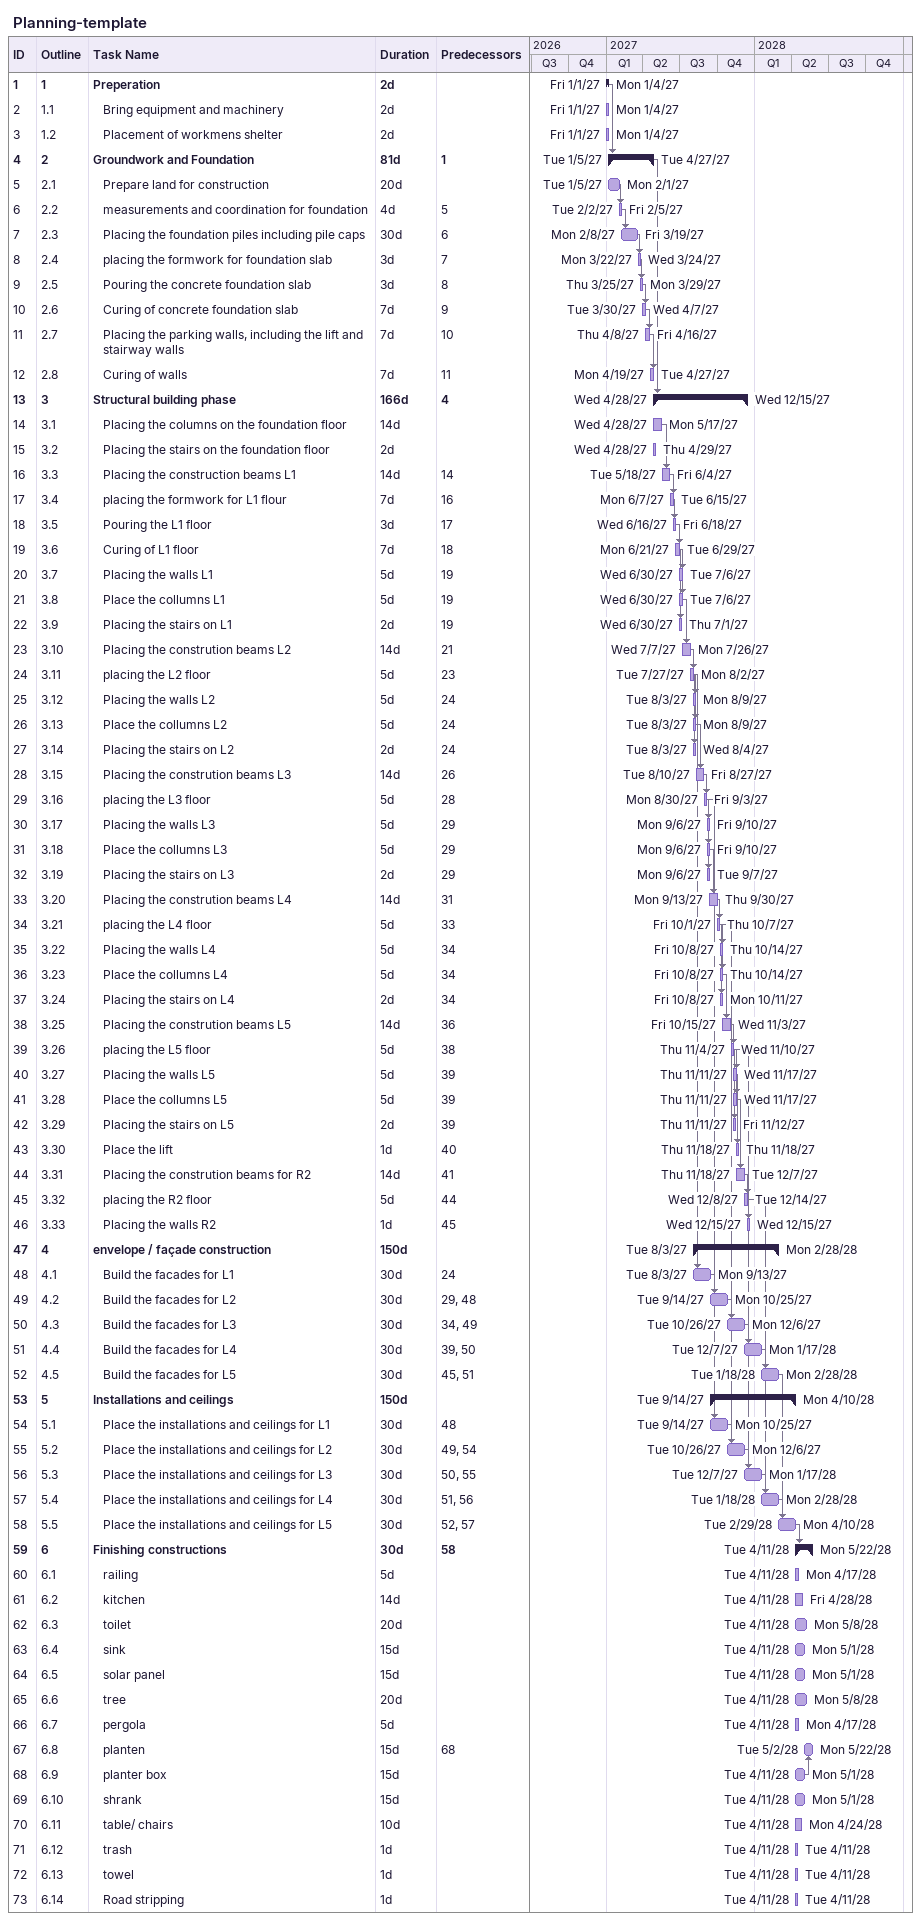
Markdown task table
Planning-template

| ID | WBS | Task | Duration | Start | Finish | Predecessors |
|---|---|---|---|---|---|---|
| 1 | 1 | **Preperation** | 2d | 2027-01-01 | 2027-01-04 |  |
| 2 | 1.1 | Bring equipment and machinery | 2d | 2027-01-01 | 2027-01-04 |  |
| 3 | 1.2 | Placement of workmens shelter | 2d | 2027-01-01 | 2027-01-04 |  |
| 4 | 2 | **Groundwork and Foundation** | 81d | 2027-01-05 | 2027-04-27 | 1 |
| 5 | 2.1 | Prepare land for construction | 20d | 2027-01-05 | 2027-02-01 |  |
| 6 | 2.2 | measurements and coordination for foundation | 4d | 2027-02-02 | 2027-02-05 | 5 |
| 7 | 2.3 | Placing the foundation piles including pile caps | 30d | 2027-02-08 | 2027-03-19 | 6 |
| 8 | 2.4 | placing the formwork for foundation slab | 3d | 2027-03-22 | 2027-03-24 | 7 |
| 9 | 2.5 | Pouring the concrete foundation slab | 3d | 2027-03-25 | 2027-03-29 | 8 |
| 10 | 2.6 | Curing of concrete foundation slab | 7d | 2027-03-30 | 2027-04-07 | 9 |
| 11 | 2.7 | Placing the parking walls, including the lift and stairway walls | 7d | 2027-04-08 | 2027-04-16 | 10 |
| 12 | 2.8 | Curing of walls | 7d | 2027-04-19 | 2027-04-27 | 11 |
| 13 | 3 | **Structural building phase** | 166d | 2027-04-28 | 2027-12-15 | 4 |
| 14 | 3.1 | Placing the columns on the foundation floor | 14d | 2027-04-28 | 2027-05-17 |  |
| 15 | 3.2 | Placing the stairs on the foundation floor | 2d | 2027-04-28 | 2027-04-29 |  |
| 16 | 3.3 | Placing the construction beams L1 | 14d | 2027-05-18 | 2027-06-04 | 14 |
| 17 | 3.4 | placing the formwork for L1 flour | 7d | 2027-06-07 | 2027-06-15 | 16 |
| 18 | 3.5 | Pouring the L1 floor | 3d | 2027-06-16 | 2027-06-18 | 17 |
| 19 | 3.6 | Curing of L1 floor | 7d | 2027-06-21 | 2027-06-29 | 18 |
| 20 | 3.7 | Placing the walls L1 | 5d | 2027-06-30 | 2027-07-06 | 19 |
| 21 | 3.8 | Place the collumns L1 | 5d | 2027-06-30 | 2027-07-06 | 19 |
| 22 | 3.9 | Placing the stairs on L1 | 2d | 2027-06-30 | 2027-07-01 | 19 |
| 23 | 3.10 | Placing the constrution beams L2 | 14d | 2027-07-07 | 2027-07-26 | 21 |
| 24 | 3.11 | placing the L2 floor | 5d | 2027-07-27 | 2027-08-02 | 23 |
| 25 | 3.12 | Placing the walls L2 | 5d | 2027-08-03 | 2027-08-09 | 24 |
| 26 | 3.13 | Place the collumns L2 | 5d | 2027-08-03 | 2027-08-09 | 24 |
| 27 | 3.14 | Placing the stairs on L2 | 2d | 2027-08-03 | 2027-08-04 | 24 |
| 28 | 3.15 | Placing the constrution beams L3 | 14d | 2027-08-10 | 2027-08-27 | 26 |
| 29 | 3.16 | placing the L3 floor | 5d | 2027-08-30 | 2027-09-03 | 28 |
| 30 | 3.17 | Placing the walls L3 | 5d | 2027-09-06 | 2027-09-10 | 29 |
| 31 | 3.18 | Place the collumns L3 | 5d | 2027-09-06 | 2027-09-10 | 29 |
| 32 | 3.19 | Placing the stairs on L3 | 2d | 2027-09-06 | 2027-09-07 | 29 |
| 33 | 3.20 | Placing the constrution beams L4 | 14d | 2027-09-13 | 2027-09-30 | 31 |
| 34 | 3.21 | placing the L4 floor | 5d | 2027-10-01 | 2027-10-07 | 33 |
| 35 | 3.22 | Placing the walls L4 | 5d | 2027-10-08 | 2027-10-14 | 34 |
| 36 | 3.23 | Place the collumns L4 | 5d | 2027-10-08 | 2027-10-14 | 34 |
| 37 | 3.24 | Placing the stairs on L4 | 2d | 2027-10-08 | 2027-10-11 | 34 |
| 38 | 3.25 | Placing the constrution beams L5 | 14d | 2027-10-15 | 2027-11-03 | 36 |
| 39 | 3.26 | placing the L5 floor | 5d | 2027-11-04 | 2027-11-10 | 38 |
| 40 | 3.27 | Placing the walls L5 | 5d | 2027-11-11 | 2027-11-17 | 39 |
| 41 | 3.28 | Place the collumns L5 | 5d | 2027-11-11 | 2027-11-17 | 39 |
| 42 | 3.29 | Placing the stairs on L5 | 2d | 2027-11-11 | 2027-11-12 | 39 |
| 43 | 3.30 | Place the lift | 1d | 2027-11-18 | 2027-11-18 | 40 |
| 44 | 3.31 | Placing the constrution beams for R2 | 14d | 2027-11-18 | 2027-12-07 | 41 |
| 45 | 3.32 | placing the R2 floor | 5d | 2027-12-08 | 2027-12-14 | 44 |
| 46 | 3.33 | Placing the walls R2 | 1d | 2027-12-15 | 2027-12-15 | 45 |
| 47 | 4 | **envelope / façade construction** | 150d | 2027-08-03 | 2028-02-28 |  |
| 48 | 4.1 | Build the facades for L1 | 30d | 2027-08-03 | 2027-09-13 | 24 |
| 49 | 4.2 | Build the facades for L2 | 30d | 2027-09-14 | 2027-10-25 | 29, 48 |
| 50 | 4.3 | Build the facades for L3 | 30d | 2027-10-26 | 2027-12-06 | 34, 49 |
| 51 | 4.4 | Build the facades for L4 | 30d | 2027-12-07 | 2028-01-17 | 39, 50 |
| 52 | 4.5 | Build the facades for L5 | 30d | 2028-01-18 | 2028-02-28 | 45, 51 |
| 53 | 5 | **Installations and ceilings** | 150d | 2027-09-14 | 2028-04-10 |  |
| 54 | 5.1 | Place the installations and ceilings for L1 | 30d | 2027-09-14 | 2027-10-25 | 48 |
| 55 | 5.2 | Place the installations and ceilings for L2 | 30d | 2027-10-26 | 2027-12-06 | 49, 54 |
| 56 | 5.3 | Place the installations and ceilings for L3 | 30d | 2027-12-07 | 2028-01-17 | 50, 55 |
| 57 | 5.4 | Place the installations and ceilings for L4 | 30d | 2028-01-18 | 2028-02-28 | 51, 56 |
| 58 | 5.5 | Place the installations and ceilings for L5 | 30d | 2028-02-29 | 2028-04-10 | 52, 57 |
| 59 | 6 | **Finishing constructions** | 30d | 2028-04-11 | 2028-05-22 | 58 |
| 60 | 6.1 | railing | 5d | 2028-04-11 | 2028-04-17 |  |
| 61 | 6.2 | kitchen | 14d | 2028-04-11 | 2028-04-28 |  |
| 62 | 6.3 | toilet | 20d | 2028-04-11 | 2028-05-08 |  |
| 63 | 6.4 | sink | 15d | 2028-04-11 | 2028-05-01 |  |
| 64 | 6.5 | solar panel | 15d | 2028-04-11 | 2028-05-01 |  |
| 65 | 6.6 | tree | 20d | 2028-04-11 | 2028-05-08 |  |
| 66 | 6.7 | pergola | 5d | 2028-04-11 | 2028-04-17 |  |
| 67 | 6.8 | planten | 15d | 2028-05-02 | 2028-05-22 | 68 |
| 68 | 6.9 | planter box | 15d | 2028-04-11 | 2028-05-01 |  |
| 69 | 6.10 | shrank | 15d | 2028-04-11 | 2028-05-01 |  |
| 70 | 6.11 | table/ chairs | 10d | 2028-04-11 | 2028-04-24 |  |
| 71 | 6.12 | trash | 1d | 2028-04-11 | 2028-04-11 |  |
| 72 | 6.13 | towel | 1d | 2028-04-11 | 2028-04-11 |  |
| 73 | 6.14 | Road stripping | 1d | 2028-04-11 | 2028-04-11 |  |
